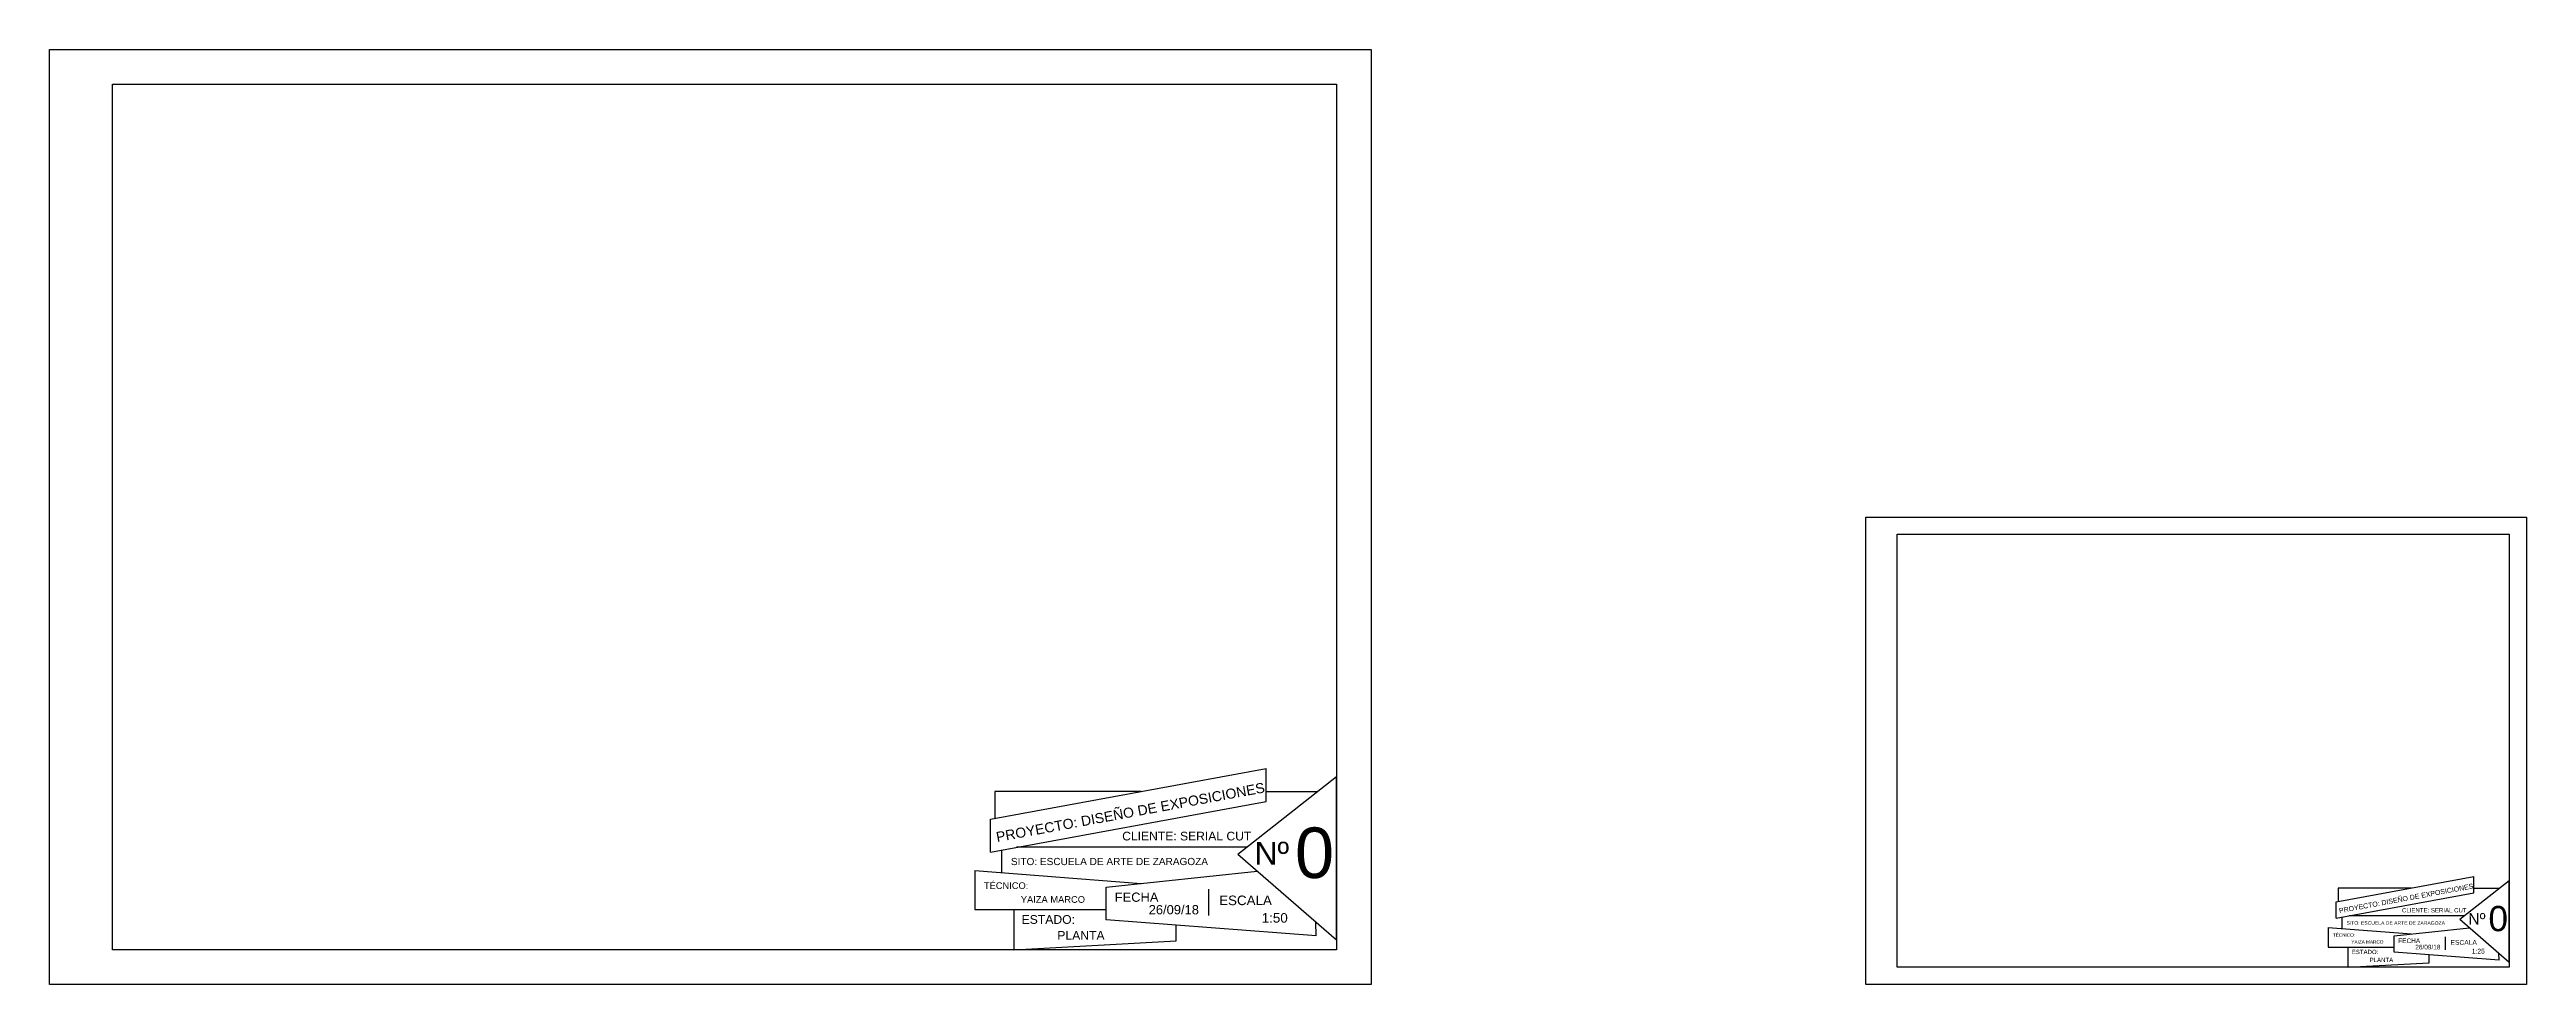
# Model space of a CAD drawing. Header units: millimetres. Extents: x 1861 to 2084, y 2224 to 2390.
# Drawn here: x 2044.73 to 2084.1, y 2330.17 to 2345.02 of the extents above; entities that cross this region are included whole.
import ezdxf

# ---------------------------------------------------------------- set-up
doc = ezdxf.new("R2010")
doc.units = ezdxf.units.MM
doc.layers.add('CAJETIN', color=5, linetype='Continuous')
doc.layers.add('z-poli-s', color=6, linetype='Continuous')
doc.styles.get("Standard").update_dxf_attribs({"font": 'arial.ttf'})

msp = doc.modelspace()

# ---------------------------------------------------------------- linework, layer by layer
at = {"layer": 'CAJETIN'}
for p, q in [((2044.734, 2345.02), (2065.734, 2345.02)), ((2044.734, 2330.17), (2044.734, 2345.02)), ((2065.734, 2345.02), (2065.734, 2330.17)), ((2045.734, 2344.47), (2065.184, 2344.47)), ((2045.734, 2330.72), (2045.734, 2344.47)), ((2065.184, 2344.47), (2065.184, 2330.72)), ((2073.596, 2337.595), (2084.096, 2337.595)), ((2073.596, 2330.17), (2073.596, 2337.595)), ((2074.096, 2337.32), (2083.821, 2337.32)), ((2074.096, 2330.445), (2074.096, 2337.32)), ((2083.821, 2337.32), (2083.821, 2330.445)), ((2084.096, 2337.595), (2084.096, 2330.17)), ((2065.184, 2330.72), (2045.734, 2330.72)), ((2083.821, 2330.445), (2074.096, 2330.445)), ((2065.734, 2330.17), (2044.734, 2330.17)), ((2084.096, 2330.17), (2073.596, 2330.17))]:
    msp.add_line(p, q, dxfattribs=at)
at = {"layer": 'z-poli-s'}
for p, q in [((2059.687, 2332.796), (2064.066, 2333.599)), ((2063.617, 2332.242), (2065.184, 2333.473)), ((2064.066, 2333.076), (2064.066, 2333.599)), ((2065.184, 2330.877), (2065.184, 2333.473)), ((2059.687, 2332.274), (2064.066, 2333.076)), ((2062.079, 2333.235), (2059.754, 2333.235)), ((2059.754, 2333.235), (2059.754, 2332.809)), ((2064.066, 2333.235), (2064.881, 2333.235)), ((2059.687, 2332.274), (2059.687, 2332.796)), ((2059.861, 2332.306), (2059.861, 2331.948)), ((2063.753, 2332.349), (2060.099, 2332.349)), ((2063.617, 2332.242), (2065.184, 2330.877)), ((2059.437, 2331.981), (2062.082, 2331.774)), ((2059.437, 2331.981), (2059.437, 2331.36)), ((2061.527, 2331.714), (2063.927, 2331.972)), ((2081.072, 2331.483), (2083.261, 2331.884)), ((2083.037, 2331.206), (2083.821, 2331.822)), ((2083.261, 2331.623), (2083.261, 2331.884)), ((2083.821, 2330.524), (2083.821, 2331.822)), ((2061.527, 2331.197), (2061.527, 2331.714)), ((2063.158, 2331.267), (2063.158, 2331.686)), ((2081.072, 2331.222), (2083.261, 2331.623)), ((2081.072, 2331.222), (2081.072, 2331.483)), ((2082.268, 2331.702), (2081.106, 2331.702)), ((2081.106, 2331.702), (2081.106, 2331.489)), ((2083.261, 2331.702), (2083.669, 2331.702)), ((2059.437, 2331.36), (2061.527, 2331.36)), ((2060.057, 2331.36), (2060.057, 2330.72)), ((2064.865, 2330.944), (2061.527, 2331.197)), ((2062.638, 2330.861), (2062.636, 2331.113)), ((2064.865, 2330.944), (2064.858, 2331.162)), ((2080.947, 2331.076), (2082.269, 2330.972)), ((2080.947, 2331.076), (2080.947, 2330.765)), ((2081.159, 2331.238), (2081.159, 2331.059)), ((2083.105, 2331.26), (2081.278, 2331.26)), ((2081.992, 2330.942), (2083.192, 2331.071)), ((2083.037, 2331.206), (2083.821, 2330.524)), ((2060.057, 2330.72), (2062.638, 2330.861)), ((2080.947, 2330.765), (2081.992, 2330.765)), ((2081.257, 2330.765), (2081.257, 2330.445)), ((2081.992, 2330.684), (2081.992, 2330.942)), ((2083.661, 2330.557), (2081.992, 2330.684)), ((2082.547, 2330.516), (2082.547, 2330.642)), ((2082.808, 2330.719), (2082.808, 2330.928)), ((2083.661, 2330.557), (2083.657, 2330.666)), ((2081.257, 2330.445), (2082.547, 2330.516))]:
    msp.add_line(p, q, dxfattribs=at)

# ---------------------------------------------------------------- texts
for height, p in [(0.15919, (2059.793, 2332.431)), (0.07959, (2081.125, 2331.301))]:
    msp.add_text('PROYECTO: DISEÑO DE EXPOSICIONES', height=height, rotation=10.5179, dxfattribs=at).set_placement(p)
for s, height, p in [('CLIENTE: SERIAL CUT', 0.13766, (2061.78, 2332.458)), ('0', 0.802, (2064.525, 2331.861)), ('SITO: ESCUELA DE ARTE DE ZARAGOZA', 0.1143, (2060.012, 2332.066)), ('Nº', 0.3614, (2063.883, 2332.074)), ('TÉCNICO: ', 0.1056, (2059.583, 2331.687)), ('YAIZA MARCO ', 0.10599, (2060.169, 2331.467)), ('FECHA', 0.1469, (2061.661, 2331.483)), ('26/09/18', 0.1469, (2062.201, 2331.284)), ('ESCALA', 0.152, (2063.321, 2331.43)), ('CLIENTE: SERIAL CUT', 0.06883, (2082.118, 2331.314)), ('0', 0.401, (2083.491, 2331.016)), ('ESTADO:', 0.1383, (2060.182, 2331.133)), ('PLANTA', 0.1383, (2060.749, 2330.88)), ('1:50', 0.152, (2063.998, 2331.152)), ('TÉCNICO: ', 0.0528, (2081.02, 2330.929)), ('SITO: ESCUELA DE ARTE DE ZARAGOZA', 0.05715, (2081.235, 2331.118)), ('Nº', 0.1807, (2083.17, 2331.122)), ('YAIZA MARCO ', 0.053, (2081.313, 2330.819)), ('ESTADO:', 0.0691, (2081.319, 2330.652)), ('PLANTA', 0.0691, (2081.603, 2330.525)), ('FECHA', 0.0734, (2082.059, 2330.827)), ('26/09/18', 0.0734, (2082.329, 2330.727)), ('ESCALA', 0.076, (2082.889, 2330.8)), ('1:25', 0.076, (2083.227, 2330.661))]:
    msp.add_text(s, height=height, dxfattribs=at).set_placement(p)

doc.saveas('drawing.dxf')
